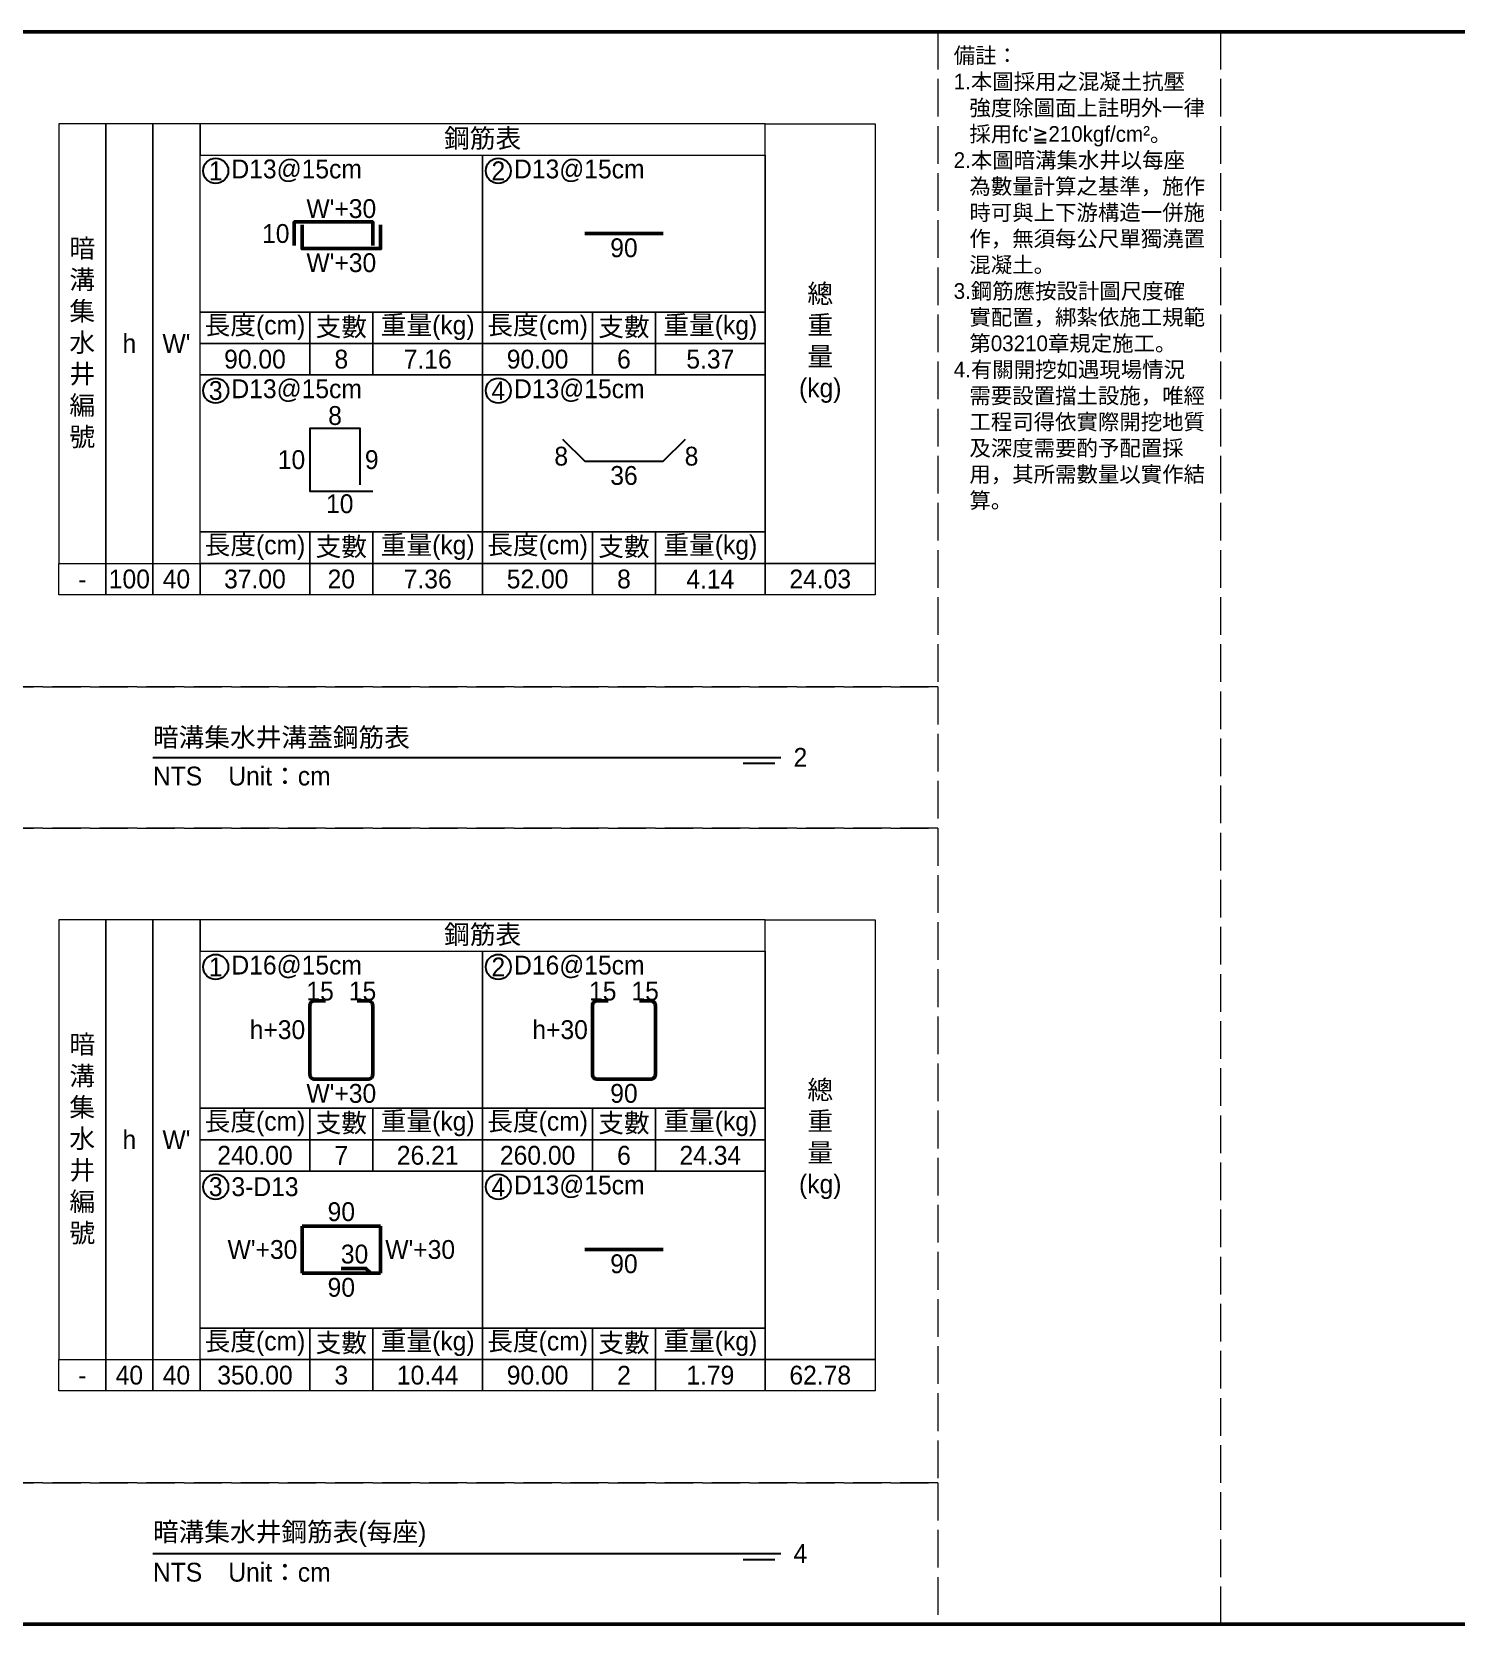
# Model space of a CAD drawing. Extents: x -7340 to 3675, y -3342 to 777.
# Drawn here: x -6939 to -6485, y -2021 to -1514 of the extents above; entities that cross this region are included whole.
import ezdxf

# ---------------------------------------------------------------- set-up
doc = ezdxf.new("R2010")
doc.units = 0
doc.header["$MEASUREMENT"] = 0
doc.linetypes.add('ACAD_ISO02W100', pattern=[15, 12, -3])
for name, color, linetype, lineweight in [('一、1.基本-圖框', 7, 'Continuous', 20), ('一、3.基本-變更', 1, 'Continuous', 50), ('二、5.繪圖-鋼筋', 60, 'Continuous', 50)]:
    doc.layers.add(name, color=color, linetype=linetype, lineweight=lineweight)
doc.layers.add('一、4.基本-隱藏', color=9, linetype='ACAD_ISO02W100', lineweight=20, plot=False)
doc.layers.add('三、1.文字-說明文字', color=2, linetype='Continuous')
doc.layers.add('三、3.文字-註解文字', color=2, linetype='Continuous')
doc.styles.add('次圖名(詳圖)', font='MS PGothic.ttf', dxfattribs={"height": 6})
doc.styles.add('註解文字(詳圖)', font='MS PGothic.ttf', dxfattribs={"height": 5})

msp = doc.modelspace()

# ---------------------------------------------------------------- linework, layer by layer
at = {"layer": '一、1.基本-圖框'}
for points in [[(-6930, -1683.25), (-6915, -1683.25), (-6915, -1543.25), (-6930, -1543.25)], [(-6915, -1683.25), (-6900, -1683.25), (-6900, -1543.25), (-6915, -1543.25)], [(-6900, -1683.25), (-6885, -1683.25), (-6885, -1543.25), (-6900, -1543.25)], [(-6885, -1553.25), (-6705, -1553.25), (-6705, -1543.25), (-6885, -1543.25)], [(-6670, -1683.25), (-6705, -1683.25), (-6705, -1543.25), (-6670, -1543.25)], [(-6885, -1553.25), (-6795, -1553.25), (-6795, -1603.25), (-6885, -1603.25)], [(-6795, -1553.25), (-6705, -1553.25), (-6705, -1603.25), (-6795, -1603.25)], [(-6885, -1603.25), (-6850, -1603.25), (-6850, -1613.25), (-6885, -1613.25)], [(-6850, -1603.25), (-6830, -1603.25), (-6830, -1613.25), (-6850, -1613.25)], [(-6830, -1603.25), (-6795, -1603.25), (-6795, -1613.25), (-6830, -1613.25)], [(-6795, -1603.25), (-6760, -1603.25), (-6760, -1613.25), (-6795, -1613.25)], [(-6760, -1603.25), (-6740, -1603.25), (-6740, -1613.25), (-6760, -1613.25)], [(-6740, -1603.25), (-6705, -1603.25), (-6705, -1613.25), (-6740, -1613.25)], [(-6885, -1613.25), (-6850, -1613.25), (-6850, -1623.25), (-6885, -1623.25)], [(-6850, -1613.25), (-6830, -1613.25), (-6830, -1623.25), (-6850, -1623.25)], [(-6830, -1613.25), (-6795, -1613.25), (-6795, -1623.25), (-6830, -1623.25)], [(-6795, -1613.25), (-6760, -1613.25), (-6760, -1623.25), (-6795, -1623.25)], [(-6760, -1613.25), (-6740, -1613.25), (-6740, -1623.25), (-6760, -1623.25)], [(-6740, -1613.25), (-6705, -1613.25), (-6705, -1623.25), (-6740, -1623.25)], [(-6885, -1623.25), (-6795, -1623.25), (-6795, -1673.25), (-6885, -1673.25)], [(-6795, -1623.25), (-6705, -1623.25), (-6705, -1673.25), (-6795, -1673.25)], [(-6885, -1673.25), (-6850, -1673.25), (-6850, -1683.25), (-6885, -1683.25)], [(-6850, -1673.25), (-6830, -1673.25), (-6830, -1683.25), (-6850, -1683.25)], [(-6830, -1673.25), (-6795, -1673.25), (-6795, -1683.25), (-6830, -1683.25)], [(-6795, -1673.25), (-6760, -1673.25), (-6760, -1683.25), (-6795, -1683.25)], [(-6760, -1673.25), (-6740, -1673.25), (-6740, -1683.25), (-6760, -1683.25)], [(-6740, -1673.25), (-6705, -1673.25), (-6705, -1683.25), (-6740, -1683.25)], [(-6930, -1683.25), (-6915, -1683.25), (-6915, -1693.25), (-6930, -1693.25)], [(-6915, -1683.25), (-6900, -1683.25), (-6900, -1693.25), (-6915, -1693.25)], [(-6900, -1683.25), (-6885, -1683.25), (-6885, -1693.25), (-6900, -1693.25)], [(-6885, -1683.25), (-6850, -1683.25), (-6850, -1693.25), (-6885, -1693.25)], [(-6850, -1683.25), (-6830, -1683.25), (-6830, -1693.25), (-6850, -1693.25)], [(-6830, -1683.25), (-6795, -1683.25), (-6795, -1693.25), (-6830, -1693.25)], [(-6795, -1683.25), (-6760, -1683.25), (-6760, -1693.25), (-6795, -1693.25)], [(-6760, -1683.25), (-6740, -1683.25), (-6740, -1693.25), (-6760, -1693.25)], [(-6740, -1683.25), (-6705, -1683.25), (-6705, -1693.25), (-6740, -1693.25)], [(-6705, -1683.25), (-6670, -1683.25), (-6670, -1693.25), (-6705, -1693.25)], [(-6930, -1936.75), (-6915, -1936.75), (-6915, -1796.75), (-6930, -1796.75)], [(-6915, -1936.75), (-6900, -1936.75), (-6900, -1796.75), (-6915, -1796.75)], [(-6900, -1936.75), (-6885, -1936.75), (-6885, -1796.75), (-6900, -1796.75)], [(-6885, -1806.75), (-6705, -1806.75), (-6705, -1796.75), (-6885, -1796.75)], [(-6670, -1936.75), (-6705, -1936.75), (-6705, -1796.75), (-6670, -1796.75)], [(-6885, -1806.75), (-6795, -1806.75), (-6795, -1856.75), (-6885, -1856.75)], [(-6795, -1806.75), (-6705, -1806.75), (-6705, -1856.75), (-6795, -1856.75)], [(-6885, -1856.75), (-6850, -1856.75), (-6850, -1866.75), (-6885, -1866.75)], [(-6850, -1856.75), (-6830, -1856.75), (-6830, -1866.75), (-6850, -1866.75)], [(-6830, -1856.75), (-6795, -1856.75), (-6795, -1866.75), (-6830, -1866.75)], [(-6795, -1856.75), (-6760, -1856.75), (-6760, -1866.75), (-6795, -1866.75)], [(-6760, -1856.75), (-6740, -1856.75), (-6740, -1866.75), (-6760, -1866.75)], [(-6740, -1856.75), (-6705, -1856.75), (-6705, -1866.75), (-6740, -1866.75)], [(-6885, -1866.75), (-6850, -1866.75), (-6850, -1876.75), (-6885, -1876.75)], [(-6850, -1866.75), (-6830, -1866.75), (-6830, -1876.75), (-6850, -1876.75)], [(-6830, -1866.75), (-6795, -1866.75), (-6795, -1876.75), (-6830, -1876.75)], [(-6795, -1866.75), (-6760, -1866.75), (-6760, -1876.75), (-6795, -1876.75)], [(-6760, -1866.75), (-6740, -1866.75), (-6740, -1876.75), (-6760, -1876.75)], [(-6740, -1866.75), (-6705, -1866.75), (-6705, -1876.75), (-6740, -1876.75)], [(-6885, -1876.75), (-6795, -1876.75), (-6795, -1926.75), (-6885, -1926.75)], [(-6795, -1876.75), (-6705, -1876.75), (-6705, -1926.75), (-6795, -1926.75)], [(-6885, -1926.75), (-6850, -1926.75), (-6850, -1936.75), (-6885, -1936.75)], [(-6850, -1926.75), (-6830, -1926.75), (-6830, -1936.75), (-6850, -1936.75)], [(-6830, -1926.75), (-6795, -1926.75), (-6795, -1936.75), (-6830, -1936.75)], [(-6795, -1926.75), (-6760, -1926.75), (-6760, -1936.75), (-6795, -1936.75)], [(-6760, -1926.75), (-6740, -1926.75), (-6740, -1936.75), (-6760, -1936.75)], [(-6740, -1926.75), (-6705, -1926.75), (-6705, -1936.75), (-6740, -1936.75)], [(-6930, -1936.75), (-6915, -1936.75), (-6915, -1946.75), (-6930, -1946.75)], [(-6915, -1936.75), (-6900, -1936.75), (-6900, -1946.75), (-6915, -1946.75)], [(-6900, -1936.75), (-6885, -1936.75), (-6885, -1946.75), (-6900, -1946.75)], [(-6885, -1936.75), (-6850, -1936.75), (-6850, -1946.75), (-6885, -1946.75)], [(-6850, -1936.75), (-6830, -1936.75), (-6830, -1946.75), (-6850, -1946.75)], [(-6830, -1936.75), (-6795, -1936.75), (-6795, -1946.75), (-6830, -1946.75)], [(-6795, -1936.75), (-6760, -1936.75), (-6760, -1946.75), (-6795, -1946.75)], [(-6760, -1936.75), (-6740, -1936.75), (-6740, -1946.75), (-6760, -1946.75)], [(-6740, -1936.75), (-6705, -1936.75), (-6705, -1946.75), (-6740, -1946.75)], [(-6705, -1936.75), (-6670, -1936.75), (-6670, -1946.75), (-6705, -1946.75)]]:
    msp.add_lwpolyline(points, close=True, dxfattribs=at)
at = {"layer": '一、3.基本-變更'}
msp.add_lwpolyline([(-7340, -1514), (-3920, -1514), (-3920, -2021), (-7340, -2021)], close=True, dxfattribs=at)
at = {"layer": '一、4.基本-隱藏'}
for points in [[(-7340, -1514), (-6560, -1514), (-6560, -2021), (-7340, -2021)], [(-6950, -1514), (-6650, -1514), (-6650, -1722.5), (-6950, -1722.5)], [(-6950, -1722.5), (-6650, -1722.5), (-6650, -1767.5), (-6950, -1767.5)], [(-6950, -1767.5), (-6650, -1767.5), (-6650, -1976), (-6950, -1976)], [(-6950, -1976), (-6650, -1976), (-6650, -2021), (-6950, -2021)]]:
    msp.add_lwpolyline(points, close=True, dxfattribs=at)
msp.add_lwpolyline([(-7340, -2021), (-6560, -2021)], dxfattribs=at)
at = {"layer": '三、3.文字-註解文字'}
for points in [[(-6834, -1658.25), (-6834, -1640.25), (-6850, -1640.25), (-6850, -1660.25), (-6830, -1660.25)], [(-6769.571, -1643.679), (-6762.5, -1650.75), (-6737.5, -1650.75), (-6730.429, -1643.679)], [(-6900, -1745), (-6700, -1745)], [(-6702, -1747), (-6712, -1747)], [(-6900, -1998.5), (-6700, -1998.5)], [(-6702, -2000.5), (-6712, -2000.5)]]:
    msp.add_lwpolyline(points, dxfattribs=at)
for centre in [(-6880, -1558.25), (-6790, -1558.25), (-6880, -1628.25), (-6790, -1628.25), (-6880, -1811.75), (-6790, -1811.75), (-6880, -1881.75), (-6790, -1881.75)]:
    msp.add_circle(centre, 4, dxfattribs=at)
at = {"layer": '二、5.繪圖-鋼筋'}
for points in [[(-6855, -1582), (-6855, -1574.5), (-6830, -1574.5), (-6830, -1582)], [(-6852.5, -1575.5), (-6852.5, -1583), (-6827.5, -1583), (-6827.5, -1575.5)], [(-6762.5, -1578.25), (-6737.5, -1578.25)], [(-6852.5, -1894.25), (-6827.5, -1894.25)], [(-6852.5, -1894.25), (-6852.5, -1909.25)], [(-6827.5, -1894.25), (-6827.5, -1909.25)], [(-6762.5, -1901.75), (-6737.5, -1901.75)], [(-6852.5, -1909.25), (-6827.5, -1909.25)], [(-6840, -1907.75), (-6832.188, -1907.75), (-6830.625, -1909.25)]]:
    msp.add_lwpolyline(points, dxfattribs=at)
for points in [[(-6845, -1822.5), (-6848.5, -1822.5, 0.4142136), (-6850, -1824), (-6850, -1846, 0.4142136), (-6848.5, -1847.5), (-6831.5, -1847.5, 0.4142136), (-6830, -1846), (-6830, -1824, 0.4142136), (-6831.5, -1822.5), (-6835, -1822.5)], [(-6755, -1822.5), (-6758.5, -1822.5, 0.4142136), (-6760, -1824), (-6760, -1846, 0.4142136), (-6758.5, -1847.5), (-6741.5, -1847.5, 0.4142136), (-6740, -1846), (-6740, -1824, 0.4142136), (-6741.5, -1822.5), (-6745, -1822.5)]]:
    msp.add_lwpolyline(points, format="xyb", dxfattribs=at)

# ---------------------------------------------------------------- texts
at = {"layer": '一、1.基本-圖框', "char_height": 6, "attachment_point": 5, "style": '註解文字(詳圖)'}
for s, width, insert in [('{\\fMS PGothic|b0|i0|c128|p34;鋼筋表}', 94.24964, (-6795, -1548.25)), ('暗溝集水井{\\fMS PGothic|b0|i0|c128|p34;編號}', 12.98354, (-6922.5, -1613.25)), ('{\\fMS PGothic|b0|i0|c128|p34;總重量(kg)}', 6, (-6687.5, -1613.25)), ('{\\fMS PGothic|b0|i0|c128|p34;長度(cm)}', 35.02324, (-6867.5, -1608.25)), ('{\\fMS PGothic|b0|i0|c128|p34;支數}', 19.27354, (-6840, -1608.25)), ('{\\fMS PGothic|b0|i0|c128|p34;重量(kg)}', 30.27214, (-6812.5, -1608.25)), ('{\\fMS PGothic|b0|i0|c128|p34;長度(cm)}', 35.02324, (-6777.5, -1608.25)), ('{\\fMS PGothic|b0|i0|c128|p34;支數}', 19.27354, (-6750, -1608.25)), ('{\\fMS PGothic|b0|i0|c128|p34;重量(kg)}', 30.27214, (-6722.5, -1608.25)), ('{\\fMS PGothic|b0|i0|c128|p34;h}', 12.98354, (-6907.5, -1613.25)), ("W'", 22.32258, (-6892.5, -1613.25)), ('{\\fMS PGothic|b0|i0|c128|p34;長度(cm)}', 35.02324, (-6867.5, -1678.25)), ('{\\fMS PGothic|b0|i0|c128|p34;支數}', 19.27354, (-6840, -1678.25)), ('{\\fMS PGothic|b0|i0|c128|p34;重量(kg)}', 30.27214, (-6812.5, -1678.25)), ('{\\fMS PGothic|b0|i0|c128|p34;長度(cm)}', 35.02324, (-6777.5, -1678.25)), ('{\\fMS PGothic|b0|i0|c128|p34;支數}', 19.27354, (-6750, -1678.25)), ('{\\fMS PGothic|b0|i0|c128|p34;重量(kg)}', 30.27214, (-6722.5, -1678.25)), ('{\\fMS PGothic|b0|i0|c128|p34;鋼筋表}', 94.24964, (-6795, -1801.75)), ('暗溝集水井{\\fMS PGothic|b0|i0|c128|p34;編號}', 12.98354, (-6922.5, -1866.75)), ('{\\fMS PGothic|b0|i0|c128|p34;總重量(kg)}', 6, (-6687.5, -1866.75)), ('{\\fMS PGothic|b0|i0|c128|p34;長度(cm)}', 35.02324, (-6867.5, -1861.75)), ('{\\fMS PGothic|b0|i0|c128|p34;支數}', 19.27354, (-6840, -1861.75)), ('{\\fMS PGothic|b0|i0|c128|p34;重量(kg)}', 30.27214, (-6812.5, -1861.75)), ('{\\fMS PGothic|b0|i0|c128|p34;長度(cm)}', 35.02324, (-6777.5, -1861.75)), ('{\\fMS PGothic|b0|i0|c128|p34;支數}', 19.27354, (-6750, -1861.75)), ('{\\fMS PGothic|b0|i0|c128|p34;重量(kg)}', 30.27214, (-6722.5, -1861.75)), ('{\\fMS PGothic|b0|i0|c128|p34;h}', 12.98354, (-6907.5, -1866.75)), ("W'", 22.32258, (-6892.5, -1866.75)), ('{\\fMS PGothic|b0|i0|c128|p34;長度(cm)}', 35.02324, (-6867.5, -1931.75)), ('{\\fMS PGothic|b0|i0|c128|p34;支數}', 19.27354, (-6840, -1931.75)), ('{\\fMS PGothic|b0|i0|c128|p34;重量(kg)}', 30.27214, (-6812.5, -1931.75)), ('{\\fMS PGothic|b0|i0|c128|p34;長度(cm)}', 35.02324, (-6777.5, -1931.75)), ('{\\fMS PGothic|b0|i0|c128|p34;支數}', 19.27354, (-6750, -1931.75)), ('{\\fMS PGothic|b0|i0|c128|p34;重量(kg)}', 30.27214, (-6722.5, -1931.75))]:
    msp.add_mtext_dynamic_manual_height_columns(s, width=width, gutter_width=30, heights=[0], dxfattribs=dict(at, insert=insert))
at = {"layer": '三、1.文字-說明文字', "insert": (-6645, -1519), "char_height": 5, "attachment_point": 1, "style": '註解文字(詳圖)'}
msp.add_mtext_dynamic_manual_height_columns("{\\fMS PGothic|b0|i0|c128|p34;備註：\\P\\pi-5,l5;1.本圖採用之混凝土抗壓強度除圖面上註明外一律採用fc'≧210kgf/cm²。\\P2.本圖暗溝集水井以每座為數量計算之基準，施作時可與上下游構造一併施作，無須每公尺單獨澆置混凝土。\\P3.鋼筋應按設計圖尺度確實配置，綁紮依施工規範第03210章規定施工。\\P4.有關開挖如遇現場情況需要設置擋土設施，唯經工程司得依實際開挖地質及深度需要酌予配置採用，其所需數量以實作結算。}", width=80, gutter_width=30, heights=[0], dxfattribs=at)
at = {"layer": '三、3.文字-註解文字', "char_height": 6}
for s, width, gutter_width, insert, attachment_point, style in [('1', 8.38231, 30, (-6880, -1558.25), 5, '註解文字(詳圖)'), ('D13@15cm', 6.06582, 30, (-6875, -1558.25), 4, '註解文字(詳圖)'), ('2', 8.38231, 30, (-6790, -1558.25), 5, '註解文字(詳圖)'), ('{\\fMS PGothic|b0|i0|c128|p34;D1}3{\\fMS PGothic|b0|i0|c128|p34;@}1{\\fMS PGothic|b0|i0|c128|p34;5cm}', 6.06582, 30, (-6785, -1558.25), 4, '註解文字(詳圖)'), ('90.00', 9.06048, 30, (-6867.5, -1618.25), 5, '註解文字(詳圖)'), ('8', 9.06048, 30, (-6840, -1618.25), 5, '註解文字(詳圖)'), ('7.16', 9.06048, 30, (-6812.5, -1618.25), 5, '註解文字(詳圖)'), ('90.00', 9.06048, 30, (-6777.5, -1618.25), 5, '註解文字(詳圖)'), ('6', 9.06048, 30, (-6750, -1618.25), 5, '註解文字(詳圖)'), ('5.37', 9.06048, 30, (-6722.5, -1618.25), 5, '註解文字(詳圖)'), ('3', 8.38231, 30, (-6880, -1628.25), 5, '註解文字(詳圖)'), ('D13@15cm', 6.06582, 30, (-6875, -1628.25), 4, '註解文字(詳圖)'), ('4', 8.38231, 30, (-6790, -1628.25), 5, '註解文字(詳圖)'), ('D13@15cm', 6.06582, 30, (-6785, -1628.25), 4, '註解文字(詳圖)'), ('100', 9.06048, 30, (-6907.5, -1688.25), 5, '註解文字(詳圖)'), ('40', 9.06048, 30, (-6892.5, -1688.25), 5, '註解文字(詳圖)'), ('37.00', 9.06048, 30, (-6867.5, -1688.25), 5, '註解文字(詳圖)'), ('20', 9.06048, 30, (-6840, -1688.25), 5, '註解文字(詳圖)'), ('7.36', 9.06048, 30, (-6812.5, -1688.25), 5, '註解文字(詳圖)'), ('52.00', 9.06048, 30, (-6777.5, -1688.25), 5, '註解文字(詳圖)'), ('8', 9.06048, 30, (-6750, -1688.25), 5, '註解文字(詳圖)'), ('4.14', 9.06048, 30, (-6722.5, -1688.25), 5, '註解文字(詳圖)'), ('24.03', 9.06048, 30, (-6687.5, -1688.25), 5, '註解文字(詳圖)'), ('-', 9.06048, 30, (-6922.5, -1688.25), 5, '註解文字(詳圖)'), ('{\\fMS PGothic|b0|i0|c128|p34;暗溝}集水井{\\fMS PGothic|b0|i0|c128|p34;溝蓋鋼筋表}', 134.12151, 15, (-6900, -1739), 4, '次圖名(詳圖)'), ('2', 3, 15, (-6696, -1745), 4, '次圖名(詳圖)'), ('NTS{\\fMS PGothic|b0|i0|c128|p34;^IUnit：cm}', 136.03259, 15, (-6900, -1751), 4, '次圖名(詳圖)'), ('1', 8.38231, 30, (-6880, -1811.75), 5, '註解文字(詳圖)'), ('{\\fMS PGothic|b0|i0|c128|p34;D1}6{\\fMS PGothic|b0|i0|c128|p34;@15cm}', 6.06582, 30, (-6875, -1811.75), 4, '註解文字(詳圖)'), ('2', 8.38231, 30, (-6790, -1811.75), 5, '註解文字(詳圖)'), ('{\\fMS PGothic|b0|i0|c128|p34;D1}6{\\fMS PGothic|b0|i0|c128|p34;@15cm}', 6.06582, 30, (-6785, -1811.75), 4, '註解文字(詳圖)'), ('240.00', 9.06048, 30, (-6867.5, -1871.75), 5, '註解文字(詳圖)'), ('7', 9.06048, 30, (-6840, -1871.75), 5, '註解文字(詳圖)'), ('26.21', 9.06048, 30, (-6812.5, -1871.75), 5, '註解文字(詳圖)'), ('260.00', 9.06048, 30, (-6777.5, -1871.75), 5, '註解文字(詳圖)'), ('6', 9.06048, 30, (-6750, -1871.75), 5, '註解文字(詳圖)'), ('24.34', 9.06048, 30, (-6722.5, -1871.75), 5, '註解文字(詳圖)'), ('3', 8.38231, 30, (-6880, -1881.75), 5, '註解文字(詳圖)'), ('3-{\\fMS PGothic|b0|i0|c128|p34;D13}', 6.06582, 30, (-6875, -1881.75), 4, '註解文字(詳圖)'), ('4', 8.38231, 30, (-6790, -1881.75), 5, '註解文字(詳圖)'), ('D13@15cm', 6.06582, 30, (-6785, -1881.75), 4, '註解文字(詳圖)'), ('40', 9.06048, 30, (-6907.5, -1941.75), 5, '註解文字(詳圖)'), ('40', 9.06048, 30, (-6892.5, -1941.75), 5, '註解文字(詳圖)'), ('350.00', 9.06048, 30, (-6867.5, -1941.75), 5, '註解文字(詳圖)'), ('3', 9.06048, 30, (-6840, -1941.75), 5, '註解文字(詳圖)'), ('10.44', 9.06048, 30, (-6812.5, -1941.75), 5, '註解文字(詳圖)'), ('90.00', 9.06048, 30, (-6777.5, -1941.75), 5, '註解文字(詳圖)'), ('2', 9.06048, 30, (-6750, -1941.75), 5, '註解文字(詳圖)'), ('1.79', 9.06048, 30, (-6722.5, -1941.75), 5, '註解文字(詳圖)'), ('62.78', 9.06048, 30, (-6687.5, -1941.75), 5, '註解文字(詳圖)'), ('-', 9.06048, 30, (-6922.5, -1941.75), 5, '註解文字(詳圖)'), ('{\\fMS PGothic|b0|i0|c128|p34;暗溝集水井鋼筋表(每座)}', 134.12151, 15, (-6900, -1992.5), 4, '次圖名(詳圖)'), ('4', 3, 15, (-6696, -1998.5), 4, '次圖名(詳圖)'), ('NTS{\\fMS PGothic|b0|i0|c128|p34;^IUnit：cm}', 136.03259, 15, (-6900, -2004.5), 4, '次圖名(詳圖)')]:
    msp.add_mtext_dynamic_manual_height_columns(s, width=width, gutter_width=gutter_width, heights=[0], dxfattribs=dict(at, insert=insert, attachment_point=attachment_point, style=style))
at = {"layer": '二、5.繪圖-鋼筋', "char_height": 6, "style": '註解文字(詳圖)'}
for s, width, insert, attachment_point in [("{\\fMS PGothic|b0|i0|c128|p34;W'}+3{\\fMS PGothic|b0|i0|c128|p34;0}", 3.56631, (-6840, -1567.277), 2), ('{\\fMS PGothic|b0|i0|c128|p34;10}', 8.87231, (-6856.5, -1578.25), 6), ('90', 3.56631, (-6750, -1579.75), 2), ("{\\fMS PGothic|b0|i0|c128|p34;W'}+3{\\fMS PGothic|b0|i0|c128|p34;0}", 3.56631, (-6840, -1584.5), 2), ('{\\fMS PGothic|b0|i0|c128|p34;8}', 3.56631, (-6842, -1639.25), 8), ('{\\fMS PGothic|b0|i0|c128|p34;10}', 8.87231, (-6851.5, -1650.25), 6), ('9', 8.87231, (-6832.5, -1650.25), 4), ('8', 3.56631, (-6769.978, -1646.106), 2), ('8', 3.56631, (-6728.482, -1646.106), 2), ('36', 3.56631, (-6750, -1652.25), 2), ('10', 3.56631, (-6840.5, -1661.25), 2), ('15', 8.87231, (-6846.75, -1822.5), 8), ('15', 8.87231, (-6833.25, -1822.5), 8), ('15', 8.87231, (-6756.75, -1822.5), 8), ('15', 8.87231, (-6743.25, -1822.5), 8), ('{\\fMS PGothic|b0|i0|c128|p34;h+}3{\\fMS PGothic|b0|i0|c128|p34;0}', 8.87231, (-6851.5, -1831.75), 6), ('{\\fMS PGothic|b0|i0|c128|p34;h+}3{\\fMS PGothic|b0|i0|c128|p34;0}', 8.87231, (-6761.5, -1831.75), 6), ("{\\fMS PGothic|b0|i0|c128|p34;W'+}3{\\fMS PGothic|b0|i0|c128|p34;0}", 3.56631, (-6840, -1849), 2), ('90', 3.56631, (-6750, -1849), 2), ('{\\fMS PGothic|b0|i0|c128|p34;90}', 3.56631, (-6840, -1892.75), 8), ("W'+30", 3.56631, (-6854, -1901.75), 6), ('30', 3.56631, (-6835.792, -1906.25), 8), ("W'+30", 3.56631, (-6826, -1901.75), 4), ('90', 3.56631, (-6750, -1903.25), 2), ('90', 3.56631, (-6840, -1910.75), 2)]:
    msp.add_mtext_dynamic_manual_height_columns(s, width=width, gutter_width=30, heights=[0], dxfattribs=dict(at, insert=insert, attachment_point=attachment_point))

doc.saveas('drawing.dxf')
